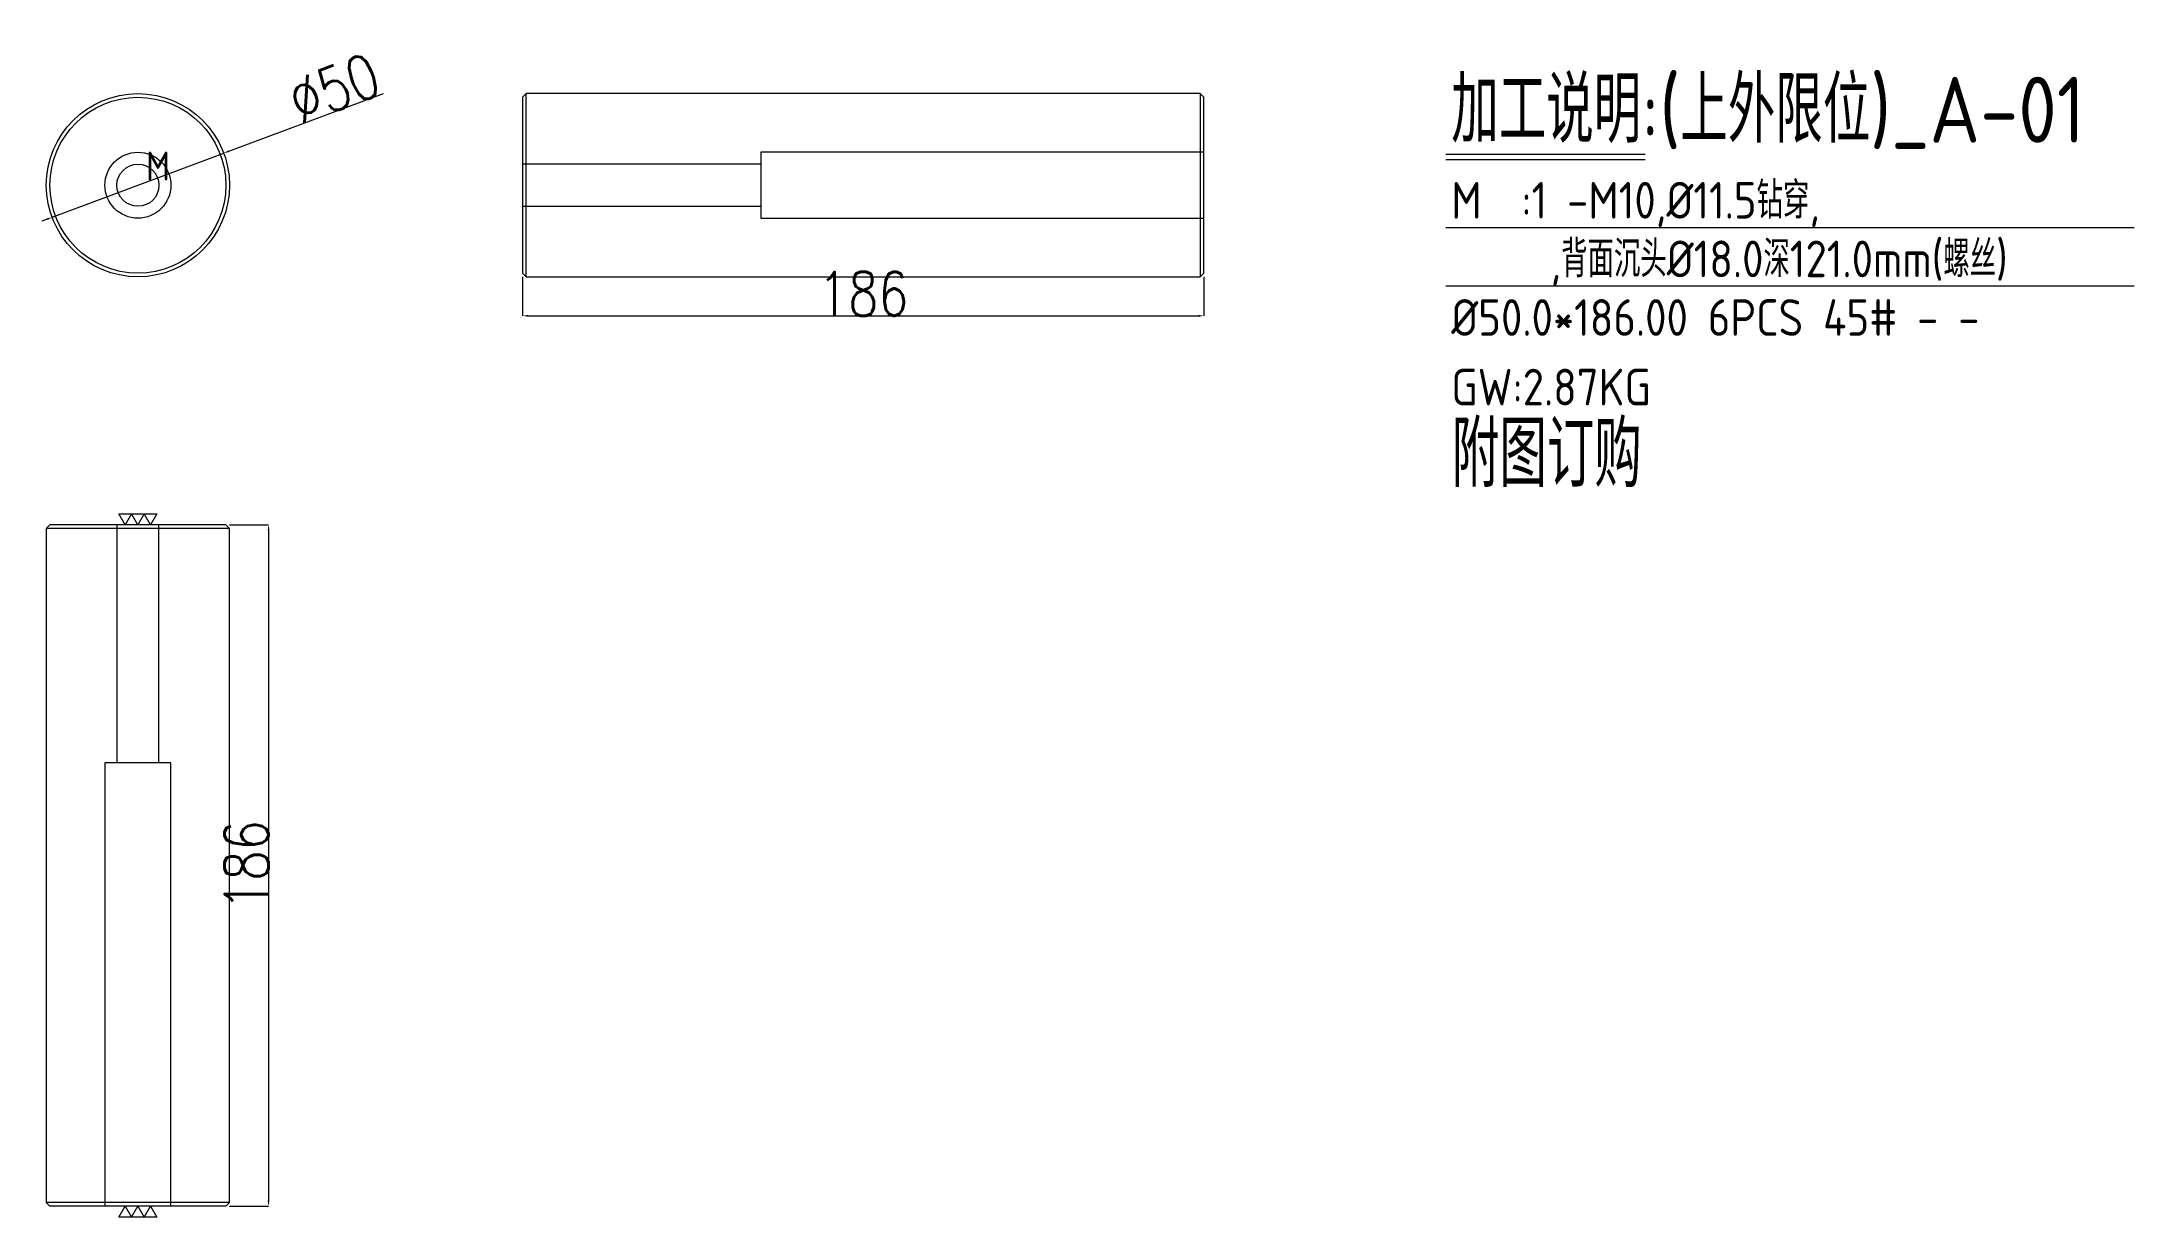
# Model space of a CAD drawing. Header units: millimetres. Extents: x -13347 to -12775, y 64843 to 65164.
import ezdxf

# ---------------------------------------------------------------- set-up
doc = ezdxf.new("R2010")
doc.units = ezdxf.units.MM
doc.linetypes.add('DASHED', pattern=[0])
doc.layers.add('DIM', color=4, linetype='Continuous', lineweight=20)
doc.layers.add('PPS', color=122, linetype='Continuous', lineweight=20)
doc.layers.add('PH2_P', color=2, linetype='Continuous')
doc.styles.add('gbenor', font='gbenor.shx', dxfattribs={"bigfont": 'gbcbig.shx'})
doc.styles.add('TXT', font='txt.shx', dxfattribs={"width": 0.8, "bigfont": 'ctxt.shx'})
doc.dimstyles.new('零件', dxfattribs={"dimscale": 1.5, "dimtxt": 8, "dimasz": 1, "dimexe": 0, "dimexo": 0, "dimgap": 0, "dimtad": 1, "dimtxsty": 'TXT', "dimcen": 0, "dimclrd": 252, "dimclre": 252, "dimclrt": 4, "dimazin": 3, "dimtp": 0.001, "dimtm": 0.001, "dimtfac": 1, "dimtmove": 0, "dimatfit": 3, "dimlwd": 5, "dimlwe": 5})

# ---------------------------------------------------------------- blocks, each defined once
blk = doc.blocks.new('*D1107')
at = {"layer": 'Defpoints', "color": 0}
for p in [(-13295.28, 65032.15), (-13295.28, 64846.15), (-13284.63, 64846.15)]:
    blk.add_point(p, dxfattribs=at)
at = {"layer": 'PH2_P', "color": 252, "linetype": 'Continuous', "lineweight": 5}
for p, q in [((-13295.28, 65032.15), (-13284.63, 65032.15)), ((-13284.63, 65030.65), (-13284.63, 64847.65)), ((-13295.28, 64846.15), (-13284.63, 64846.15))]:
    blk.add_line(p, q, dxfattribs=at)
at = {"layer": 'PH2_P', "color": 252}
for points in [[(-13284.38, 65030.65), (-13284.88, 65030.65), (-13284.63, 65032.15)], [(-13284.88, 64847.65), (-13284.38, 64847.65), (-13284.63, 64846.15)]]:
    blk.add_solid(points, dxfattribs=at)
at = {"layer": 'PH2_P', "color": 4, "lineweight": 5, "insert": (-13290.63, 64939.15), "char_height": 12, "attachment_point": 5, "rotation": 90, "style": 'TXT'}
blk.add_mtext('186', dxfattribs=at)
blk = doc.blocks.new('*D1108')
at = {"layer": 'Defpoints', "color": 0}
for p in [(-13215.28, 65099.85), (-13029.28, 65099.85), (-13029.28, 65089.2)]:
    blk.add_point(p, dxfattribs=at)
at = {"layer": 'PH2_P', "color": 252, "linetype": 'Continuous', "lineweight": 5}
for p, q in [((-13215.28, 65099.85), (-13215.28, 65089.2)), ((-13029.28, 65099.85), (-13029.28, 65089.2)), ((-13213.78, 65089.2), (-13030.78, 65089.2))]:
    blk.add_line(p, q, dxfattribs=at)
at = {"layer": 'PH2_P', "color": 252}
for points in [[(-13213.78, 65089.45), (-13213.78, 65088.95), (-13215.28, 65089.2)], [(-13030.78, 65088.95), (-13030.78, 65089.45), (-13029.28, 65089.2)]]:
    blk.add_solid(points, dxfattribs=at)
at = {"layer": 'PH2_P', "color": 4, "lineweight": 5, "insert": (-13122.28, 65095.2), "char_height": 12, "attachment_point": 5, "style": 'TXT'}
blk.add_mtext('186', dxfattribs=at)
blk = doc.blocks.new('*D1109')
at = {"layer": 'Defpoints', "color": 0}
for p in [(-13296.87, 65133.61), (-13343.7, 65116.09)]:
    blk.add_point(p, dxfattribs=at)
at = {"layer": 'PH2_P', "color": 252, "linetype": 'Continuous', "lineweight": 5}
for p, q in [((-13295.46, 65134.14), (-13253.26, 65149.93)), ((-13343.7, 65116.09), (-13296.87, 65133.61)), ((-13345.1, 65115.56), (-13346.51, 65115.04))]:
    blk.add_line(p, q, dxfattribs=at)
at = {"layer": 'PH2_P', "color": 252}
for points in [[(-13295.55, 65134.37), (-13295.38, 65133.9), (-13296.87, 65133.61)], [(-13345.02, 65115.33), (-13345.19, 65115.8), (-13343.7, 65116.09)]]:
    blk.add_solid(points, dxfattribs=at)
at = {"layer": 'PH2_P', "color": 4, "lineweight": 5, "insert": (-13266.71, 65151.3), "char_height": 12, "attachment_point": 5, "rotation": 20.5149, "style": 'TXT'}
blk.add_mtext('%%c50', dxfattribs=at)

msp = doc.modelspace()

# ---------------------------------------------------------------- linework, layer by layer
at = {"layer": 'DIM', "color": 8, "linetype": 'Continuous', "lineweight": 5}
for p, q in [((-12963.284, 65133.35), (-12908.852, 65133.35)), ((-12963.284, 65131.85), (-12908.852, 65131.85)), ((-12963.284, 65113.35), (-12775.364, 65113.35)), ((-12963.284, 65097.35), (-12775.364, 65097.35))]:
    msp.add_line(p, q, dxfattribs=at)
at = {"layer": 'PH2_P', "color": 2, "linetype": 'Continuous', "lineweight": 5}
for points in [[(-13315.087, 65035.146), (-13316.819, 65032.146), (-13318.552, 65035.146), (-13320.284, 65032.146), (-13322.016, 65035.146), (-13323.748, 65032.146), (-13325.48, 65035.146), (-13315.087, 65035.146)], [(-13325.48, 64843.146), (-13323.748, 64846.146), (-13322.016, 64843.146), (-13320.284, 64846.146), (-13318.552, 64843.146), (-13316.819, 64846.146), (-13315.087, 64843.146), (-13325.48, 64843.146)]]:
    msp.add_lwpolyline(points, close=True, dxfattribs=at)
at = {"layer": 'PPS', "color": 135, "linetype": 'Continuous', "lineweight": 5}
for p, q in [((-13214.284, 65149.85), (-13215.284, 65148.85)), ((-13215.284, 65148.85), (-13215.284, 65124.85)), ((-13030.284, 65149.85), (-13214.284, 65149.85)), ((-13214.284, 65124.85), (-13214.284, 65149.85)), ((-13029.284, 65148.85), (-13030.284, 65149.85)), ((-13030.284, 65149.85), (-13030.284, 65124.85)), ((-13029.284, 65124.85), (-13029.284, 65148.85)), ((-13215.284, 65124.85), (-13215.284, 65100.85)), ((-13214.284, 65099.85), (-13214.284, 65124.85)), ((-13030.284, 65124.85), (-13030.284, 65099.85)), ((-13029.284, 65100.85), (-13029.284, 65124.85)), ((-13215.284, 65100.85), (-13214.284, 65099.85)), ((-13214.284, 65099.85), (-13030.284, 65099.85)), ((-13030.284, 65099.85), (-13029.284, 65100.85)), ((-13344.284, 65032.146), (-13345.284, 65031.146)), ((-13345.284, 65031.146), (-13345.284, 64847.146)), ((-13295.284, 65031.146), (-13345.284, 65031.146)), ((-13296.284, 65032.146), (-13344.284, 65032.146)), ((-13295.284, 65031.146), (-13296.284, 65032.146)), ((-13295.284, 64847.146), (-13295.284, 65031.146)), ((-13345.284, 64847.146), (-13344.284, 64846.146)), ((-13295.284, 64847.146), (-13345.284, 64847.146)), ((-13296.284, 64846.146), (-13344.284, 64846.146)), ((-13296.284, 64846.146), (-13295.284, 64847.146))]:
    msp.add_line(p, q, dxfattribs=at)
at = {"layer": 'PPS', "color": 31, "linetype": 'DASHED', "lineweight": 5, "ltscale": 0.47693}
for p, q in [((-13029.284, 65133.85), (-13150.284, 65133.85)), ((-13150.284, 65133.85), (-13150.284, 65124.85)), ((-13150.284, 65130.6), (-13215.284, 65130.6)), ((-13150.284, 65124.85), (-13150.284, 65115.85)), ((-13215.284, 65119.1), (-13150.284, 65119.1)), ((-13150.284, 65115.85), (-13029.284, 65115.85)), ((-13326.034, 65032.146), (-13326.034, 64967.146)), ((-13314.534, 64967.146), (-13314.534, 65032.146)), ((-13329.284, 64967.146), (-13329.284, 64846.146)), ((-13311.284, 64967.146), (-13329.284, 64967.146)), ((-13311.284, 64846.146), (-13311.284, 64967.146))]:
    msp.add_line(p, q, dxfattribs=at)
at = {"layer": 'PPS', "color": 42, "linetype": 'Continuous', "lineweight": 5}
for radius in [25, 24, 5.75]:
    msp.add_circle((-13320.284, 65124.85), radius, dxfattribs=at)
at = {"layer": 'PPS', "color": 30, "linetype": 'DASHED', "lineweight": 5, "ltscale": 0.47693}
msp.add_circle((-13320.284, 65124.85), 9, dxfattribs=at)

# ---------------------------------------------------------------- texts
at = {"layer": 'DIM', "color": 4, "lineweight": 5, "style": 'gbenor'}
for s, height, p in [('加工说明:(上外限位)_A-01', 18, (-12961.782, 65136.457)), ('M', 7.9, (-13318.079, 65126.145)), ('M  :1 -M10,%%c11.5钻穿,', 10, (-12961.784, 65115.743)), ('     ,背面沉头%%c18.0深121.0mm(螺丝)', 10, (-12961.784, 65099.743)), ('%%c50.0*186.00 6PCS 45# - -', 10, (-12961.784, 65083.743)), ('GW:2.87KG', 10, (-12961.784, 65064.743))]:
    msp.add_text(s, height=height, dxfattribs=at).set_placement(p)
at = {"layer": 'DIM', "color": 21, "lineweight": 5, "style": 'gbenor'}
msp.add_text('附图订购', height=18, dxfattribs=at).set_placement((-12961.615, 65042.457))

# ---------------------------------------------------------------- dimensions: what is measured, and where the dimension line sits
at = {"layer": 'PH2_P', "color": 2, "linetype": 'Continuous', "lineweight": 5}
dim = msp.add_diameter_dim_2p(p1=(-13343.698, 65116.089), p2=(-13296.869, 65133.612), dimstyle='零件', dxfattribs=at)
dim.commit()
dim.dimension.update_dxf_attribs({"geometry": '*D1109', "text_midpoint": (-13264.604, 65145.685), "dimtype": 163})
dim = msp.add_linear_dim(base=(-13029.284, 65089.2), p1=(-13215.284, 65099.85), p2=(-13029.284, 65099.85), dimstyle='零件', dxfattribs=at)
dim.commit()
dim.dimension.update_dxf_attribs({"geometry": '*D1108', "text_midpoint": (-13122.284, 65095.2)})
dim = msp.add_linear_dim(base=(-13284.634, 64846.146), p1=(-13295.284, 65032.146), p2=(-13295.284, 64846.146), angle=90, dimstyle='零件', dxfattribs=at)
dim.commit()
dim.dimension.update_dxf_attribs({"geometry": '*D1107', "text_midpoint": (-13290.634, 64939.146)})

doc.saveas('drawing.dxf')
